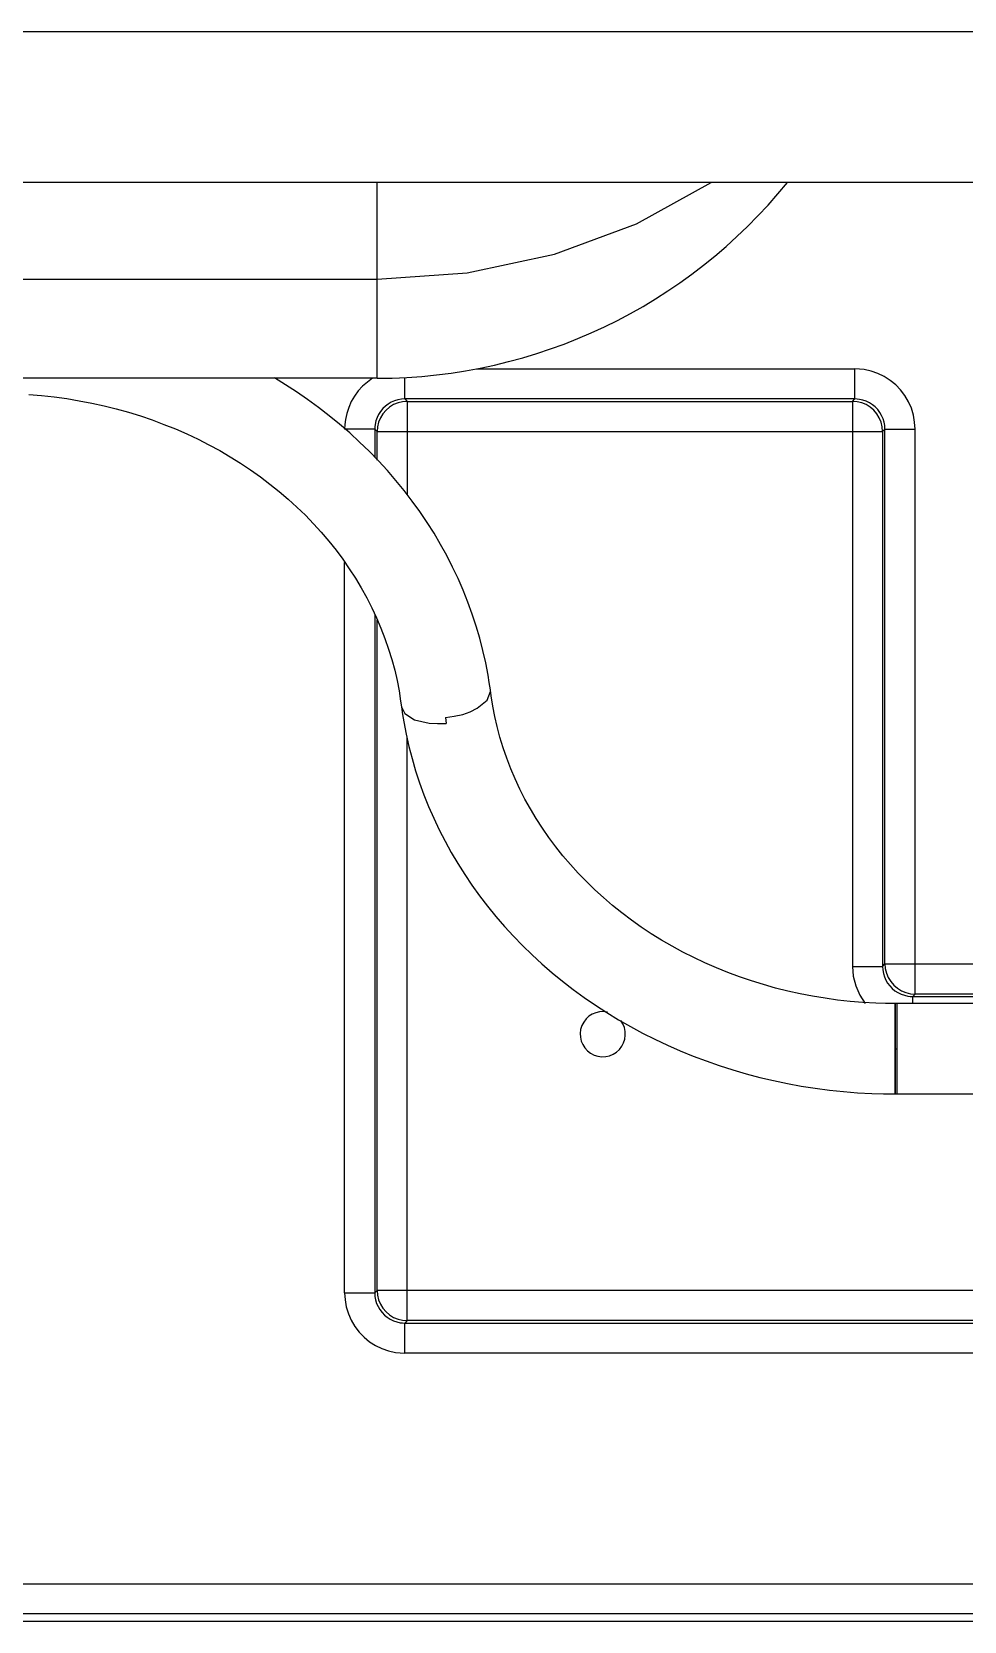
# Model space of a CAD drawing. Units: millimetres at full size. Extents: x -2744 to 2564, y -1956 to 1957.
# Drawn here: x 610.5 to 672.4, y -219.8 to -114.3 of the extents above; entities that cross this region are included whole.
import ezdxf

# ---------------------------------------------------------------- set-up
doc = ezdxf.new("R2010")
doc.units = ezdxf.units.MM
doc.header["$LTSCALE"] = 7
doc.layers.add('0-1_LY_1', color=7, linetype='Continuous')

msp = doc.modelspace()

# ---------------------------------------------------------------- linework, layer by layer
at = {"layer": '0-1_LY_1'}
for p, q in [((812.725, -114.279), (524.09, -114.279)), ((812.725, -124.279), (532.446, -124.279)), ((633.407, -137.279), (633.407, -124.279)), ((554.352, -130.699), (633.407, -130.699)), ((640.002, -136.652), (665.1, -136.652)), ((633.407, -137.279), (554.407, -137.279)), ((635.249, -138.652), (635.249, -137.231)), ((665.1, -138.652), (635.249, -138.652)), ((635.249, -138.652), (635.407, -138.81)), ((635.407, -138.81), (664.942, -138.81)), ((635.407, -138.81), (635.407, -145.026)), ((664.942, -138.81), (664.942, -176.311)), ((633.249, -140.652), (633.249, -142.542)), ((633.408, -142.705), (633.408, -140.81)), ((633.408, -140.81), (666.942, -140.81)), ((667.1, -140.652), (666.942, -140.81)), ((666.942, -140.81), (666.942, -176.311)), ((667.1, -140.652), (669.1, -140.652)), ((667.1, -176.152), (667.1, -140.652)), ((631.25, -197.988), (631.25, -149.512)), ((633.249, -152.964), (633.249, -197.988)), ((633.408, -197.829), (633.408, -153.336)), ((637.943, -159.801), (637.992, -160.185)), ((635.407, -199.829), (635.407, -161.13)), ((666.942, -176.311), (667.1, -176.152)), ((667.1, -176.152), (687.407, -176.152)), ((664.942, -176.311), (666.942, -176.311)), ((669.1, -178.152), (668.941, -178.31)), ((667.92, -178.779), (667.779, -178.779)), ((667.779, -178.779), (667.779, -184.779)), ((667.92, -184.779), (667.92, -178.779)), ((667.92, -184.779), (667.92, -178.779)), ((687.407, -178.779), (667.92, -178.779)), ((668.941, -178.31), (687.407, -178.31)), ((668.941, -178.779), (668.941, -178.31)), ((667.779, -181.779), (667.92, -181.779)), ((667.779, -184.779), (667.92, -184.779)), ((667.92, -184.779), (687.407, -184.779)), ((631.25, -197.988), (633.249, -197.988)), ((633.249, -197.988), (633.408, -197.829)), ((734.427, -197.829), (633.408, -197.829)), ((734.427, -199.829), (635.407, -199.829)), ((734.585, -201.987), (635.249, -201.987)), ((516.687, -217.29), (677.593, -217.29)), ((677.628, -219.29), (518.687, -219.29)), ((503.407, -219.779), (833.407, -219.779))]:
    msp.add_line(p, q, dxfattribs=at)
for points in [[(633.407, -130.699), (639.376, -130.283), (645.17, -129.046), (650.62, -127.025), (655.565, -124.279)], [(669.1, -140.652), (669.072, -140.181), (668.989, -139.718), (668.853, -139.267), (668.664, -138.835), (668.425, -138.429), (668.141, -138.054), (667.815, -137.714), (667.45, -137.415), (667.054, -137.162), (666.63, -136.956), (666.185, -136.802), (665.725, -136.701), (665.414, -136.664), (665.1, -136.652)], [(667.1, -140.652), (667.086, -140.416), (667.045, -140.184), (666.977, -139.959), (666.882, -139.743), (666.763, -139.54), (666.621, -139.352), (666.458, -139.183), (666.276, -139.033), (666.077, -138.906), (665.865, -138.804), (665.643, -138.727), (665.413, -138.676), (665.257, -138.658), (665.1, -138.652), (665.1, -136.652)], [(640.918, -157.967), (640.843, -157.472), (640.764, -156.978), (640.61, -156.157), (640.425, -155.341), (640.213, -154.532), (639.976, -153.725), (639.714, -152.927), (639.428, -152.137), (639.114, -151.351), (638.777, -150.575), (638.415, -149.81), (638.026, -149.05), (637.615, -148.302), (637.18, -147.568), (636.72, -146.84), (636.237, -146.126), (635.734, -145.427), (635.204, -144.736), (634.654, -144.061), (634.085, -143.402), (633.49, -142.753), (632.877, -142.122), (632.246, -141.509), (631.59, -140.908), (630.917, -140.326), (630.229, -139.761), (629.519, -139.209), (628.793, -138.679), (628.05, -138.172), (627.328, -137.712), (626.602, -137.258)], [(633.099, -137.279), (632.756, -137.525), (632.44, -137.805), (632.155, -138.117), (631.906, -138.457), (631.693, -138.822), (631.52, -139.207), (631.388, -139.608), (631.3, -140.021), (631.262, -140.335), (631.25, -140.652)], [(610.29, -138.349), (611.133, -138.419), (611.973, -138.513), (612.808, -138.627), (613.639, -138.764), (614.466, -138.923), (615.284, -139.103), (616.096, -139.307), (616.903, -139.532), (617.696, -139.778), (618.482, -140.046), (619.261, -140.335), (620.023, -140.643), (620.776, -140.973), (621.519, -141.324), (622.243, -141.692), (622.957, -142.08), (623.658, -142.489), (624.339, -142.913), (625.006, -143.357), (625.66, -143.821), (626.291, -144.297), (626.907, -144.792), (627.507, -145.306), (628.083, -145.831), (628.642, -146.373), (629.184, -146.933), (629.7, -147.501), (630.198, -148.086), (630.676, -148.686), (631.129, -149.293), (631.56, -149.915), (631.971, -150.552), (632.356, -151.193), (632.718, -151.847), (633.058, -152.513), (633.371, -153.184)], [(635.249, -138.652), (635.014, -138.666), (634.782, -138.707), (634.557, -138.775), (634.341, -138.87), (634.138, -138.989), (633.95, -139.131), (633.78, -139.294), (633.631, -139.476), (633.504, -139.675), (633.401, -139.887), (633.324, -140.109), (633.274, -140.339), (633.256, -140.495), (633.249, -140.652), (631.25, -140.652)], [(635.407, -138.81), (635.095, -138.835), (634.79, -138.908), (634.5, -139.028), (634.232, -139.192), (633.994, -139.396), (633.79, -139.635), (633.626, -139.902), (633.506, -140.192), (633.433, -140.497), (633.408, -140.81), (633.249, -140.652)], [(666.942, -140.81), (666.917, -140.497), (666.844, -140.192), (666.724, -139.902), (666.56, -139.635), (666.356, -139.396), (666.117, -139.192), (665.85, -139.028), (665.56, -138.908), (665.255, -138.835), (664.942, -138.81), (665.1, -138.652)], [(687.407, -178.152), (669.1, -178.152), (669.1, -140.652)], [(633.371, -153.184), (633.661, -153.865), (633.926, -154.556), (634.165, -155.25), (634.379, -155.952), (634.569, -156.662), (634.725, -157.338), (634.857, -158.02), (634.963, -158.706), (635.012, -159.08)], [(637.943, -159.801), (638.516, -159.704), (639.085, -159.585), (639.582, -159.414), (640.053, -159.179), (640.701, -158.644), (640.928, -158.063), (640.921, -157.967)], [(642.877, -164.545), (642.564, -163.874), (642.274, -163.193), (642.009, -162.502), (641.77, -161.808), (641.556, -161.106), (641.366, -160.397), (641.21, -159.72), (641.078, -159.038), (640.972, -158.353), (640.923, -157.978)], [(635.013, -159.084), (635.234, -159.535), (635.882, -159.95), (636.85, -160.179), (637.419, -160.194), (637.992, -160.185)], [(635.017, -159.091), (635.092, -159.586), (635.171, -160.08), (635.326, -160.901), (635.51, -161.717), (635.722, -162.526), (635.96, -163.333), (636.221, -164.131), (636.507, -164.921), (636.821, -165.708), (637.159, -166.483), (637.521, -167.248), (637.909, -168.008), (638.321, -168.756), (638.755, -169.49), (639.215, -170.219), (639.698, -170.932), (640.201, -171.631), (640.731, -172.322), (641.281, -172.997), (641.85, -173.656), (642.445, -174.305), (643.058, -174.936), (643.689, -175.549), (644.345, -176.151), (645.017, -176.733), (645.706, -177.297), (646.417, -177.847), (647.144, -178.376), (647.885, -178.886), (648.647, -179.38), (649.423, -179.853), (650.211, -180.305), (651.018, -180.739), (651.837, -181.152), (652.666, -181.543), (653.513, -181.915), (654.368, -182.264), (655.233, -182.591), (656.112, -182.897)], [(667.779, -184.779), (667.779, -178.779), (667.134, -178.768), (666.489, -178.753), (665.645, -178.709), (664.802, -178.639), (663.962, -178.546), (663.127, -178.431), (662.296, -178.294), (661.469, -178.136), (660.651, -177.955), (659.839, -177.752), (659.032, -177.526), (658.239, -177.28), (657.453, -177.013), (656.675, -176.723), (655.913, -176.415), (655.159, -176.085), (654.416, -175.734), (653.692, -175.367), (652.978, -174.978), (652.277, -174.569), (651.596, -174.145), (650.929, -173.701), (650.275, -173.237), (649.644, -172.761), (649.028, -172.266), (648.428, -171.752), (647.852, -171.227), (647.293, -170.685), (646.751, -170.126), (646.235, -169.557), (645.737, -168.973), (645.259, -168.372), (644.807, -167.765), (644.375, -167.143), (643.964, -166.507), (643.58, -165.865), (643.217, -165.211), (642.877, -164.545)], [(667.1, -176.152), (667.125, -176.465), (667.198, -176.77), (667.318, -177.06), (667.482, -177.327), (667.686, -177.566), (667.925, -177.77), (668.192, -177.934), (668.482, -178.054), (668.787, -178.127), (669.1, -178.152)], [(664.942, -176.311), (664.997, -176.969), (665.159, -177.61), (665.425, -178.215), (665.787, -178.769)], [(666.942, -176.311), (666.956, -176.546), (666.997, -176.778), (667.065, -177.003), (667.16, -177.219), (667.279, -177.422), (667.421, -177.61), (667.584, -177.78), (667.766, -177.929), (667.965, -178.056), (668.177, -178.158), (668.399, -178.235), (668.629, -178.286), (668.785, -178.304), (668.941, -178.31)], [(656.112, -182.897), (656.999, -183.18), (657.893, -183.441), (658.798, -183.679), (659.709, -183.895), (660.626, -184.086), (661.551, -184.255), (662.479, -184.4), (663.412, -184.523), (664.349, -184.624), (665.289, -184.699), (666.23, -184.747), (667.005, -184.766), (667.779, -184.779)], [(631.25, -197.988), (631.278, -198.458), (631.36, -198.922), (631.497, -199.372), (631.686, -199.804), (631.924, -200.21), (632.208, -200.586), (632.535, -200.925), (632.899, -201.224), (633.296, -201.478), (633.72, -201.683), (634.165, -201.837), (634.625, -201.938), (634.936, -201.975), (635.249, -201.987)], [(633.249, -197.988), (633.263, -198.223), (633.305, -198.455), (633.373, -198.68), (633.467, -198.896), (633.586, -199.099), (633.729, -199.287), (633.892, -199.457), (634.074, -199.606), (634.272, -199.733), (634.484, -199.836), (634.707, -199.913), (634.937, -199.963), (635.093, -199.981), (635.249, -199.987)], [(633.408, -197.829), (633.433, -198.142), (633.506, -198.447), (633.626, -198.737), (633.79, -199.005), (633.994, -199.243), (634.232, -199.447), (634.5, -199.611), (634.79, -199.731), (635.095, -199.804), (635.407, -199.829), (635.249, -199.987)], [(635.249, -201.987), (635.249, -199.987), (734.585, -199.987)]]:
    msp.add_lwpolyline(points, dxfattribs=at)
for centre, radius, start, end in [((633.407, -102.279), 35, 270, 321.0552), ((648.375, -180.817), 1.5, 77.78036, 37.38981)]:
    msp.add_arc(centre, radius, start, end, dxfattribs=at)

doc.saveas('drawing.dxf')
